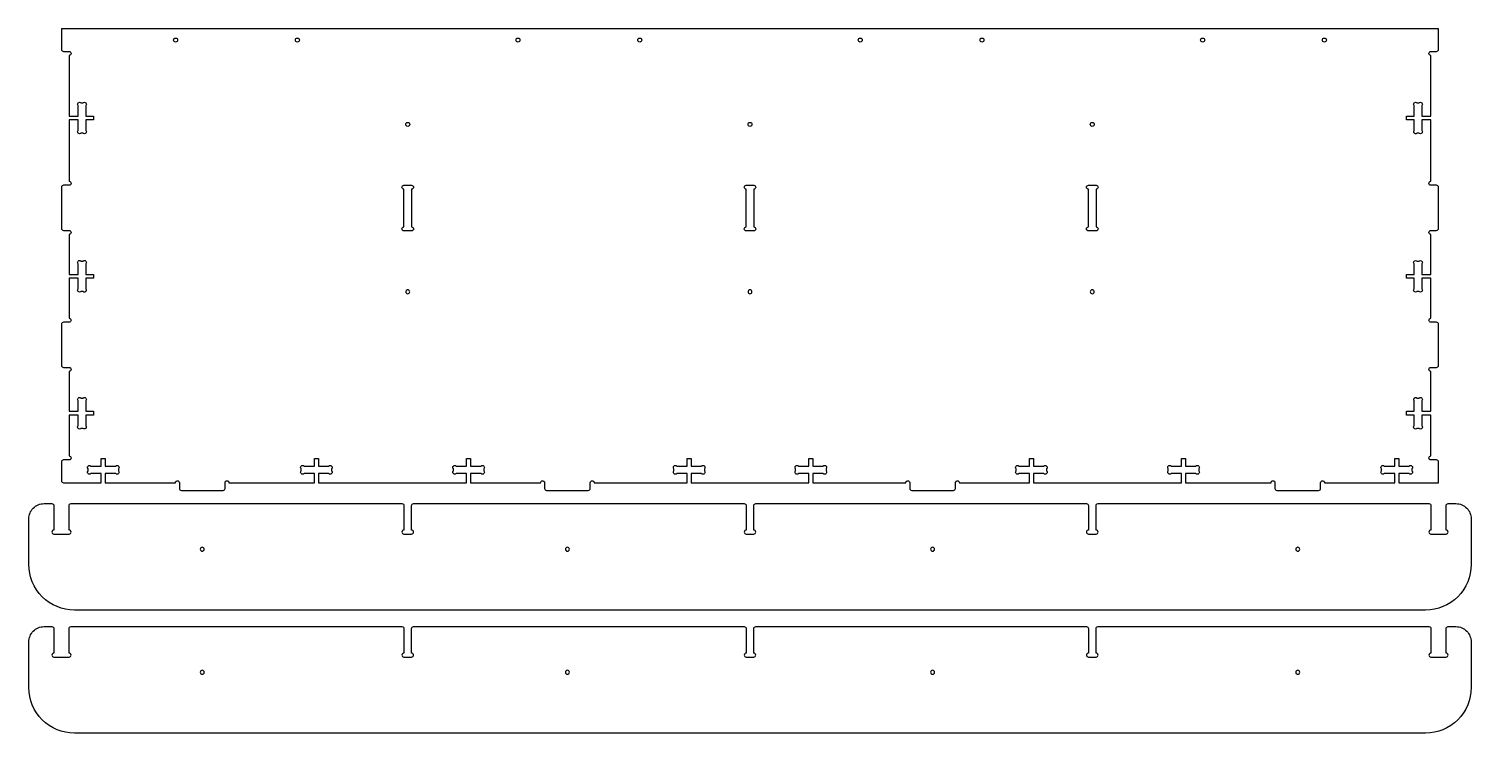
# Model space of a CAD drawing. Extents: x 0.6 to 95.4, y 0.9 to 47.1.
import ezdxf

# ---------------------------------------------------------------- set-up
doc = ezdxf.new("R2010")
doc.units = 0
doc.layers.add('SCREW_LOCATION_MARKERS', color=1, linetype='CONTINUOUS')
doc.layers.add('THRUCUT', color=18, linetype='CONTINUOUS')

msp = doc.modelspace()

# ---------------------------------------------------------------- linework, layer by layer
at = {"layer": 'SCREW_LOCATION_MARKERS'}
for points in [[(10.254, 46.279, -0.414214), (10.124, 46.409, -0.414214), (10.254, 46.539, -0.414214), (10.384, 46.409, -0.414214)], [(18.254, 46.279, -0.414214), (18.124, 46.409, -0.414214), (18.254, 46.539, -0.414214), (18.384, 46.409, -0.414214)], [(32.754, 46.279, -0.414214), (32.624, 46.409, -0.414214), (32.754, 46.539, -0.414214), (32.884, 46.409, -0.414214)], [(40.754, 46.279, -0.414214), (40.624, 46.409, -0.414214), (40.754, 46.539, -0.414214), (40.884, 46.409, -0.414214)], [(55.246, 46.279, -0.414214), (55.116, 46.409, -0.414214), (55.246, 46.539, -0.414214), (55.376, 46.409, -0.414214)], [(63.246, 46.279, -0.414214), (63.116, 46.409, -0.414214), (63.246, 46.539, -0.414214), (63.376, 46.409, -0.414214)], [(77.746, 46.279, -0.414214), (77.616, 46.409, -0.414214), (77.746, 46.539, -0.414214), (77.876, 46.409, -0.414214)], [(85.746, 46.279, -0.414214), (85.616, 46.409, -0.414214), (85.746, 46.539, -0.414214), (85.876, 46.409, -0.414214)], [(25.637, 40.865, -0.414214), (25.507, 40.735, -0.414214), (25.377, 40.865, -0.414214), (25.507, 40.995, -0.414214)], [(48.13, 40.865, -0.414214), (48, 40.735, -0.414214), (47.87, 40.865, -0.414214), (48, 40.995, -0.414214)], [(70.622, 40.865, -0.414214), (70.492, 40.735, -0.414214), (70.362, 40.865, -0.414214), (70.492, 40.995, -0.414214)], [(25.378, 29.865, 0.414214), (25.508, 29.735, 0.414214), (25.638, 29.865, 0.414214), (25.508, 29.995, 0.414214)], [(47.87, 29.865, 0.414214), (48, 29.735, 0.414214), (48.13, 29.865, 0.414214), (48, 29.995, 0.414214)], [(70.363, 29.865, 0.414214), (70.493, 29.735, 0.414214), (70.623, 29.865, 0.414214), (70.493, 29.995, 0.414214)]]:
    msp.add_lwpolyline(points, format="xyb", close=True, dxfattribs=at)
at = {"layer": 'THRUCUT'}
for points in [[(3.25, 19.072, -1), (3.25, 18.812), (2.88, 18.812, 0.414214), (2.75, 18.682), (2.75, 17.443, 0.414214), (2.88, 17.313), (3.25, 17.313), (5.37, 17.313), (5.37, 17.913), (4.684, 17.913, -1), (4.5, 18.096), (4.5, 18.229, -1), (4.684, 18.413), (5.37, 18.413), (5.37, 18.913), (5.63, 18.913), (5.63, 18.413), (6.316, 18.413, -1), (6.5, 18.229), (6.5, 18.096, -1), (6.316, 17.913), (5.63, 17.913), (5.63, 17.313), (10.24, 17.313, -1), (10.5, 17.313), (10.5, 16.943, 0.414214), (10.63, 16.813), (13.37, 16.813, 0.414214), (13.5, 16.943), (13.5, 17.313, -1), (13.76, 17.313), (19.378, 17.313), (19.377, 17.913), (18.691, 17.913, -1), (18.507, 18.096), (18.507, 18.229, -1), (18.691, 18.413), (19.377, 18.413), (19.377, 18.913), (19.637, 18.913), (19.637, 18.413), (20.324, 18.413, -1), (20.507, 18.229), (20.507, 18.096, -1), (20.324, 17.913), (19.637, 17.913), (19.637, 17.313), (29.378, 17.313), (29.377, 17.913), (28.691, 17.913, -1), (28.507, 18.096), (28.507, 18.229, -1), (28.691, 18.413), (29.377, 18.413), (29.377, 18.913), (29.637, 18.913), (29.637, 18.413), (30.324, 18.413, -1), (30.507, 18.229), (30.507, 18.096, -1), (30.324, 17.913), (29.637, 17.913), (29.637, 17.313), (34.24, 17.313, -1), (34.5, 17.313), (34.5, 16.943, 0.414214), (34.63, 16.813), (37.37, 16.813, 0.414214), (37.5, 16.943), (37.5, 17.313, -1), (37.76, 17.313), (43.87, 17.313), (43.87, 17.913), (43.184, 17.913, -1), (43, 18.096), (43, 18.229, -1), (43.184, 18.413), (43.87, 18.413), (43.87, 18.913), (44.13, 18.913), (44.13, 18.413), (44.816, 18.413, -1), (45, 18.229), (45, 18.096, -1), (44.816, 17.913), (44.13, 17.913), (44.13, 17.313), (47.788, 17.313), (51.87, 17.313), (51.87, 17.913), (51.184, 17.913, -1), (51, 18.096), (51, 18.229, -1), (51.184, 18.413), (51.87, 18.413), (51.87, 18.913), (52.13, 18.913), (52.13, 18.413), (52.816, 18.413, -1), (53, 18.229), (53, 18.096, -1), (52.816, 17.913), (52.13, 17.913), (52.13, 17.313), (58.24, 17.313, -1), (58.5, 17.313), (58.5, 16.943, 0.414214), (58.63, 16.813), (61.37, 16.813, 0.414214), (61.5, 16.943), (61.5, 17.313, -1), (61.76, 17.313), (66.363, 17.313), (66.362, 17.913), (65.676, 17.913, -1), (65.492, 18.096), (65.492, 18.229, -1), (65.676, 18.413), (66.362, 18.413), (66.362, 18.913), (66.622, 18.913), (66.622, 18.413), (67.309, 18.413, -1), (67.492, 18.229), (67.492, 18.096, -1), (67.309, 17.913), (66.622, 17.913), (66.622, 17.313), (76.363, 17.313), (76.362, 17.913), (75.676, 17.913, -1), (75.492, 18.096), (75.492, 18.229, -1), (75.676, 18.413), (76.362, 18.413), (76.362, 18.913), (76.622, 18.913), (76.622, 18.413), (77.309, 18.413, -1), (77.492, 18.229), (77.492, 18.096, -1), (77.309, 17.913), (76.622, 17.913), (76.622, 17.313), (82.24, 17.313, -1), (82.5, 17.313), (82.5, 16.943, 0.414214), (82.63, 16.813), (85.37, 16.813, 0.414214), (85.5, 16.943), (85.5, 17.313, -1), (85.76, 17.313), (90.37, 17.313), (90.37, 17.913), (89.684, 17.913, -1), (89.5, 18.096), (89.5, 18.229, -1), (89.684, 18.413), (90.37, 18.413), (90.37, 18.913), (90.63, 18.913), (90.63, 18.413), (91.316, 18.413, -1), (91.5, 18.229), (91.5, 18.096, -1), (91.316, 17.913), (90.63, 17.913), (90.63, 17.313), (92.75, 17.313), (93.25, 17.313), (93.25, 18.682, 0.414214), (93.12, 18.812), (92.75, 18.812, -1), (92.75, 19.072), (92.75, 21.751), (92.15, 21.751), (92.15, 21.065, -1), (91.966, 20.881), (91.834, 20.881, -1), (91.65, 21.065), (91.65, 21.751), (91.15, 21.751), (91.15, 22.011), (91.65, 22.011), (91.65, 22.697, -1), (91.834, 22.881), (91.966, 22.881, -1), (92.15, 22.697), (92.15, 22.011), (92.75, 22.011), (92.75, 24.635, -1), (92.75, 24.895), (93.12, 24.895, 0.414214), (93.25, 25.025), (93.25, 27.735, 0.414214), (93.12, 27.865), (92.75, 27.865, -1), (92.75, 28.125), (92.75, 30.75), (92.15, 30.749), (92.15, 30.063, -1), (91.966, 29.879), (91.834, 29.879, -1), (91.65, 30.063), (91.65, 30.749), (91.15, 30.749), (91.15, 31.009), (91.65, 31.009), (91.65, 31.696, -1), (91.834, 31.879), (91.966, 31.879, -1), (92.15, 31.696), (92.15, 31.009), (92.75, 31.009), (92.75, 33.634, -1), (92.75, 33.894), (93.12, 33.894, 0.414214), (93.25, 34.024), (93.25, 36.734, 0.414214), (93.12, 36.864), (92.75, 36.864, -1), (92.75, 37.124), (92.75, 41.154), (92.15, 41.154), (92.15, 40.468, -1), (91.966, 40.284), (91.834, 40.284, -1), (91.65, 40.468), (91.65, 41.154), (91.15, 41.154), (91.15, 41.414), (91.65, 41.414), (91.65, 42.1, -1), (91.834, 42.284), (91.966, 42.284, -1), (92.15, 42.1), (92.15, 41.414), (92.75, 41.414), (92.75, 45.399, -1), (92.75, 45.659), (93.12, 45.659, 0.414214), (93.25, 45.789), (93.25, 47.144), (47.744, 47.144), (2.75, 47.144), (2.75, 45.789, 0.414214), (2.88, 45.659), (3.25, 45.659, -1), (3.25, 45.399), (3.25, 41.414), (3.85, 41.414), (3.85, 42.1, -1), (4.034, 42.284), (4.166, 42.284, -1), (4.35, 42.1), (4.35, 41.414), (4.85, 41.414), (4.85, 41.154), (4.35, 41.154), (4.35, 40.468, -1), (4.166, 40.284), (4.034, 40.284, -1), (3.85, 40.468), (3.85, 41.154), (3.25, 41.154), (3.25, 37.124, -1), (3.25, 36.864), (2.88, 36.864, 0.414214), (2.75, 36.734), (2.75, 34.024, 0.414214), (2.88, 33.894), (3.25, 33.894, -1), (3.25, 33.634), (3.25, 31.009), (3.85, 31.01), (3.85, 31.696, -1), (4.034, 31.88), (4.166, 31.88, -1), (4.35, 31.696), (4.35, 31.01), (4.85, 31.01), (4.85, 30.75), (4.35, 30.75), (4.35, 30.063, -1), (4.166, 29.88), (4.034, 29.88, -1), (3.85, 30.063), (3.85, 30.75), (3.25, 30.75), (3.25, 28.125, -1), (3.25, 27.865), (2.88, 27.865, 0.414214), (2.75, 27.735), (2.75, 25.025, 0.414214), (2.88, 24.895), (3.25, 24.895, -1), (3.25, 24.635), (3.25, 22.011), (3.85, 22.011), (3.85, 22.697, -1), (4.034, 22.881), (4.166, 22.881, -1), (4.35, 22.697), (4.35, 22.011), (4.85, 22.011), (4.85, 21.751), (4.35, 21.751), (4.35, 21.065, -1), (4.166, 20.881), (4.034, 20.881, -1), (3.85, 21.065), (3.85, 21.751), (3.25, 21.751)], [(25.257, 35.365), (25.257, 36.605, -1), (25.257, 36.865), (25.757, 36.865, -1), (25.757, 36.605), (25.757, 35.365), (25.757, 34.125, -1), (25.757, 33.865), (25.257, 33.865, -1), (25.257, 34.125)], [(48.25, 35.365), (48.25, 34.125, -1), (48.25, 33.865), (47.75, 33.865, -1), (47.75, 34.125), (47.75, 35.365), (47.75, 36.605, -1), (47.75, 36.865), (48.25, 36.865, -1), (48.25, 36.605)], [(70.242, 35.365), (70.242, 36.605, -1), (70.242, 36.865), (70.742, 36.865, -1), (70.742, 36.605), (70.742, 35.365), (70.742, 34.125, -1), (70.742, 33.865), (70.242, 33.865, -1), (70.242, 34.125)], [(59.401, 15.943), (70.112, 15.943, -0.414214), (70.242, 15.813), (70.242, 14.203, 1), (70.242, 13.943), (70.742, 13.943, 1), (70.742, 14.203), (70.742, 15.813, -0.414214), (70.872, 15.943), (92.62, 15.943, -0.414214), (92.75, 15.813), (92.75, 14.203, 1), (92.75, 13.943), (93.75, 13.943, 1), (93.75, 14.203), (93.75, 15.813, -0.414214), (93.88, 15.943), (93.954, 15.943), (94.393, 15.943, -0.414214), (95.393, 14.943), (95.393, 11.943, -0.414214), (92.393, 8.943), (3.607, 8.943, -0.414214), (0.607, 11.943), (0.607, 14.943, -0.414214), (1.607, 15.943), (2.12, 15.943, -0.414214), (2.25, 15.813), (2.25, 14.203, 1), (2.25, 13.943), (3.25, 13.943, 1), (3.25, 14.203), (3.25, 15.813, -0.414214), (3.38, 15.943), (25.127, 15.943, -0.414214), (25.257, 15.813), (25.257, 14.203, 1), (25.257, 13.943), (25.757, 13.943, 1), (25.757, 14.203), (25.757, 15.813, -0.414214), (25.887, 15.943), (47.62, 15.943, -0.414214), (47.75, 15.813), (47.75, 14.203, 1), (47.75, 13.943), (48.25, 13.943, 1), (48.25, 14.203), (48.25, 15.813, -0.414214), (48.38, 15.943)], [(12, 13.073, 0.414214), (11.87, 12.943, 0.414214), (12, 12.813, 0.414214), (12.13, 12.943, 0.414214)], [(36, 13.073, 0.414214), (35.87, 12.943, 0.414214), (36, 12.813, 0.414214), (36.13, 12.943, 0.414214)], [(60, 13.073, 0.414214), (59.87, 12.943, 0.414214), (60, 12.813, 0.414214), (60.13, 12.943, 0.414214)], [(84, 13.073, 0.414214), (83.87, 12.943, 0.414214), (84, 12.813, 0.414214), (84.13, 12.943, 0.414214)], [(59.401, 7.856), (70.112, 7.856, -0.414214), (70.242, 7.726), (70.242, 6.116, 1), (70.242, 5.856), (70.742, 5.856, 1), (70.742, 6.116), (70.742, 7.726, -0.414214), (70.872, 7.856), (92.62, 7.856, -0.414214), (92.75, 7.726), (92.75, 6.116, 1), (92.75, 5.856), (93.75, 5.856, 1), (93.75, 6.116), (93.75, 7.726, -0.414214), (93.88, 7.856), (93.954, 7.856), (94.393, 7.856, -0.414214), (95.393, 6.856), (95.393, 3.856, -0.414214), (92.393, 0.856), (3.607, 0.856, -0.414214), (0.607, 3.856), (0.607, 6.856, -0.414214), (1.607, 7.856), (2.12, 7.856, -0.414214), (2.25, 7.726), (2.25, 6.116, 1), (2.25, 5.856), (3.25, 5.856, 1), (3.25, 6.116), (3.25, 7.726, -0.414214), (3.38, 7.856), (25.127, 7.856, -0.414214), (25.257, 7.726), (25.257, 6.116, 1), (25.257, 5.856), (25.757, 5.856, 1), (25.757, 6.116), (25.757, 7.726, -0.414214), (25.887, 7.856), (47.62, 7.856, -0.414214), (47.75, 7.726), (47.75, 6.116, 1), (47.75, 5.856), (48.25, 5.856, 1), (48.25, 6.116), (48.25, 7.726, -0.414214), (48.38, 7.856)], [(12, 4.986, 0.414214), (11.87, 4.856, 0.414214), (12, 4.726, 0.414214), (12.13, 4.856, 0.414214)], [(36, 4.986, 0.414214), (35.87, 4.856, 0.414214), (36, 4.726, 0.414214), (36.13, 4.856, 0.414214)], [(60, 4.986, 0.414214), (59.87, 4.856, 0.414214), (60, 4.726, 0.414214), (60.13, 4.856, 0.414214)], [(84, 4.986, 0.414214), (83.87, 4.856, 0.414214), (84, 4.726, 0.414214), (84.13, 4.856, 0.414214)]]:
    msp.add_lwpolyline(points, format="xyb", close=True, dxfattribs=at)

doc.saveas('drawing.dxf')
